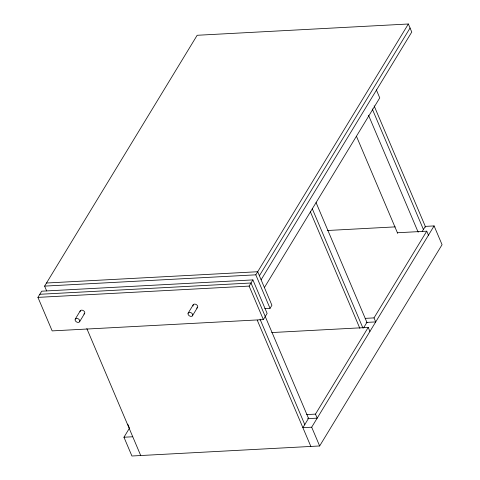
<?xml version="1.0" encoding="UTF-8"?>
<svg xmlns="http://www.w3.org/2000/svg" width="480" height="480" viewBox="0 0 480 480"><rect width="100%" height="100%" fill="white"/><g stroke="black" fill="none" stroke-linecap="round" stroke-linejoin="round"><path stroke-width="0.72" d="M46.644 290.898L44.616 286.11L197.16 35.28L408.354 24L411.768 32.046L261.102 279.774M37.938 297.378L41.7 291.186L252.894 279.906L267.126 313.422L263.358 319.614L52.164 330.894L37.938 297.378L249.132 286.098L252.894 279.906M75.27 319.062L80.292 310.8M79.584 321.738A2.538 1.782 31.3 0 0 77.172 318.426A2.538 1.782 31.3 0 0 75.522 321.03A2.538 1.782 31.3 0 0 79.584 321.738L84.606 313.482M188.082 313.254L193.35 304.602M192.384 315.876A2.538 1.782 31.3 0 0 190.38 312.456A2.538 1.782 31.3 0 0 188.298 314.766A2.538 1.782 31.3 0 0 192.384 315.876L197.652 307.218M422.19 231.504L425.298 226.392L434.094 225.918L442.062 244.686L319.65 445.968L131.922 456L123.954 437.232L129.396 428.286M264.792 308.628L270.036 308.346L255.81 274.83L408.354 24M259.398 275.754L410.058 28.02M264.336 287.67L379.752 97.89L376.338 89.844M270.036 308.346L271.914 305.25L257.688 271.734L46.494 283.014M308.712 418.086L302.886 427.674L311.682 427.2L434.094 225.918M363.51 327.99L367.008 322.236M307.65 418.65L317.184 418.14L315.48 414.114L368.208 327.408L271.728 332.562M366.18 322.422L375.714 321.918L374.01 317.892L426.738 231.186L397.41 232.752M327.318 230.508L395.208 226.878M44.616 286.11L255.81 274.83M39.822 294.282L251.016 283.002L308.532 418.38M365.208 318.366L374.01 317.892M306.678 414.588L315.48 414.114M123.954 437.232L132.756 436.764M374.112 105.804L425.652 227.22M426.738 231.186L428.448 235.206M372.228 108.9L423.474 229.626M368.514 115.224L418.188 232.236M356.454 136.278L397.656 233.334M316.074 202.614L366.918 322.386M368.208 327.408L369.918 331.434M312.258 208.686L362.916 328.032M310.374 211.782L359.862 328.368M311.682 427.2L319.65 445.968M249.132 286.098L263.358 319.614M260.028 319.17L304.83 424.716M257.262 320.196L310.854 446.442M127.752 424.146L129.456 428.166M86.844 328.596L140.724 455.532M80.1 311.736A2.538 1.782 31.3 0 1 83.4 310.638A2.538 1.782 31.3 0 1 83.844 314.052M193.092 305.988A2.538 1.782 31.3 0 1 194.598 304.092A2.538 1.782 31.3 0 1 197.526 305.88A2.538 1.782 31.3 0 1 196.536 308.082"/></g></svg>
